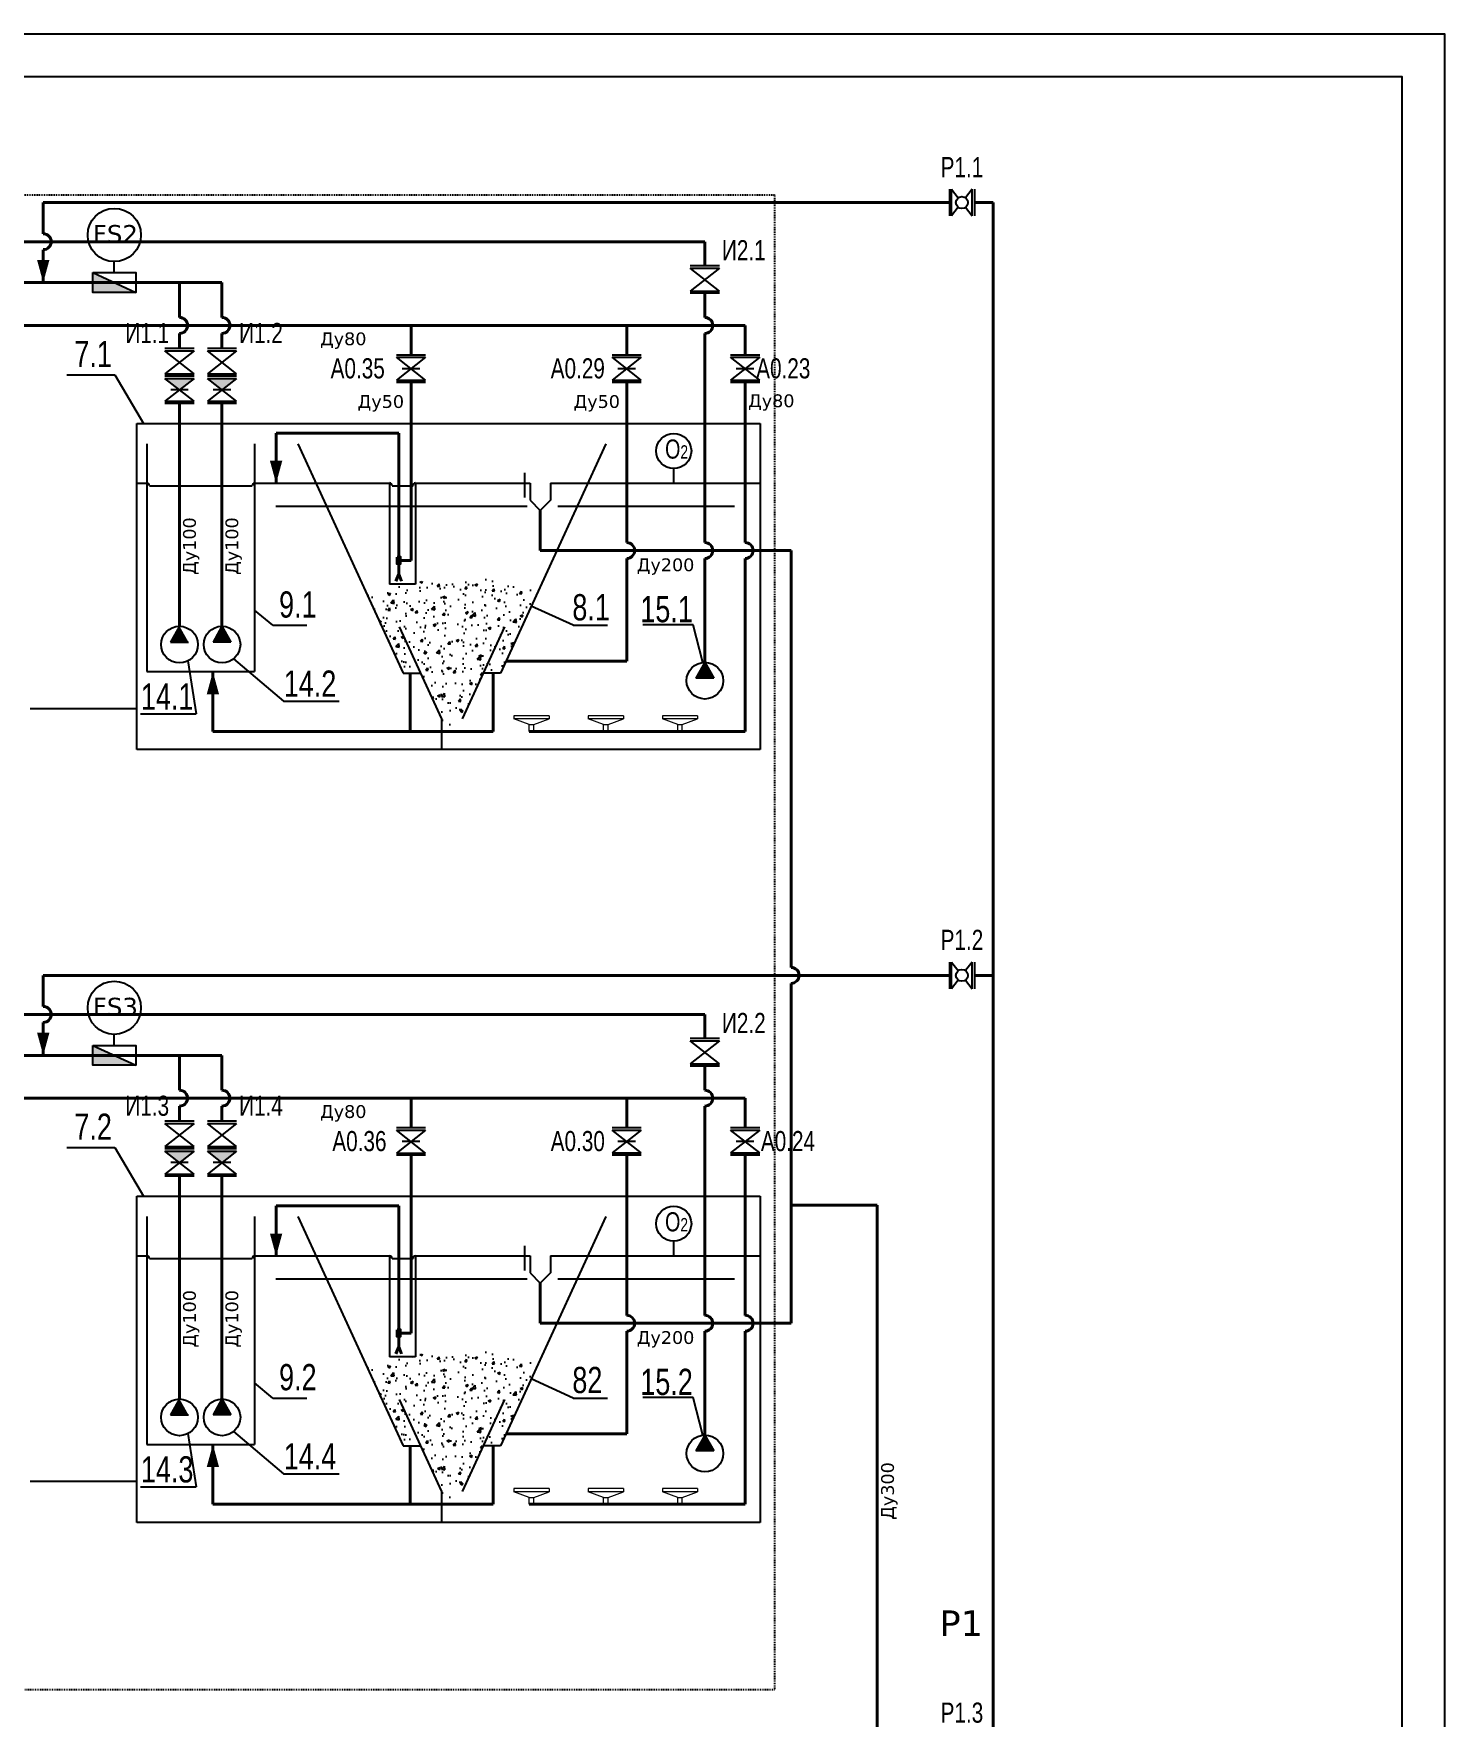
# Model space of a CAD drawing. Extents: x 431547 to 432141, y 118589 to 119430.
# Drawn here: x 431975.7 to 432141.1, y 119232.6 to 119429.9 of the extents above; entities that cross this region are included whole.
import ezdxf

# ---------------------------------------------------------------- set-up
doc = ezdxf.new("R2010")
doc.units = 0
doc.header["$LTSCALE"] = 300
doc.header["$MEASUREMENT"] = 0
for name, pattern in [('ACAD_ISO10W100', [18.5, 12, -3, 0.5, -3]), ('DASHED2', [9.525, 6.35, -3.175]), ('HIDDEN2', [4.7625, 3.175, -1.5875])]:
    doc.linetypes.add(name, pattern=pattern)
for name, color, linetype in [('1', 7, 'CONTINUOUS'), ('Обозначение задвижек', 7, 'CONTINUOUS'), ('Слой1', 7, 'CONTINUOUS')]:
    doc.layers.add(name, color=color, linetype=linetype)
for name, color, linetype, lineweight, true_color in [('А0', 7, 'CONTINUOUS', 40, 0x00befa), ('И1', 7, 'CONTINUOUS', 40, 0xfa8200), ('И2', 7, 'CONTINUOUS', 40, 0xc86400), ('К7', 7, 'CONTINUOUS', 40, 0x0000fa), ('Р1', 7, 'CONTINUOUS', 40, 0xfa00fa)]:
    doc.layers.add(name, color=color, linetype=linetype, lineweight=lineweight, true_color=true_color)
doc.layers.add('воздух', color=140, linetype='CONTINUOUS', lineweight=15)
doc.layers.add('Запорная арматура', color=200, linetype='CONTINUOUS', lineweight=20)
doc.styles.add('MONARCH', font='monarch', dxfattribs={"width": 0.77})

msp = doc.modelspace()

# ---------------------------------------------------------------- hatches: boundary and pattern name
at = {"layer": '1', "ltscale": 0.5}
for points in [[(431982.67, 119401.85), (431982.67, 119399.52), (431987.7, 119399.52)], [(431982.67, 119311.3), (431982.67, 119308.97), (431987.7, 119308.97)]]:
    msp.add_hatch(color=256, dxfattribs=at).paths.add_polyline_path(points)
at = {"layer": '1', "ltscale": 0.4}
h = msp.add_hatch(color=256, dxfattribs=at)
h.dxf.hatch_style = 1
h.paths.add_polyline_path([(431992.84, 119388.12), (431994.55, 119389.46), (431991.13, 119389.46)])
h = msp.add_hatch(color=256, dxfattribs=at)
h.dxf.hatch_style = 1
h.paths.add_polyline_path([(431997.81, 119388.12), (431999.52, 119389.46), (431996.1, 119389.46)])
h = msp.add_hatch(dxfattribs=at)
h.set_pattern_fill('AR-CONC', color=34, scale=0.447867)
h.set_pattern_definition([(50, (429424.4313, 120431.0159), (3.2123723, -0.2810462), [0.3359003, -3.6949035]), (355, (429424.4313, 120431.016), (-0.6214216, 3.368821), [0.2687203, -2.9559228]), (100.45144, (429424.699, 120430.9924), (2.5909508, 3.087775), [0.2854713, -3.1401848]), (46.1842, (429424.4313, 120431.9116), (4.7798227, -0.7413064), [0.5038505, -5.542355]), (96.63564, (429424.8296, 120431.85), (4.186043, 4.362757), [0.428207, -4.71028]), (351.18416, (429424.4313, 120431.9116), (4.186043, 4.362757), [0.40308, -4.433884]), (21, (429424.8792, 120431.6877), (2.6733503, -1.8031975), [0.3359003, -3.6949035]), (326, (429424.8792, 120431.6877), (1.0897293, 3.2477084), [0.2687203, -2.9559228]), (71.45144, (429425.102, 120431.5374), (3.7630795, 1.444511), [0.2854713, -3.1401848]), (37.5, (429424.4313, 120431.0159), (0.05446, 1.49092202), [0, -2.9200934, 0, -3.0007095, 0, -2.9671195]), (7.5, (429424.4313, 120431.0159), (1.1782019, 1.7664403), [0, -1.7108523, 0, -2.8529134, 0, -1.1308644]), (327.5, (429423.4326, 120431.0159), (2.390815, -0.10101585), [0, -1.1196677, 0, -3.4933633, 0, -4.6354244]), (317.5, (429422.9847, 120431.0159), (2.611899, 0.4483373), [0, -1.455568, 0, -2.3199515, 0, -3.2918231])])
edge = h.paths.add_edge_path()
edge.add_spline(control_points=[(432024.76, 119366.51), (432024.47, 119366.48), (432023.23, 119366.29), (432019.64, 119365.07), (432016.47, 119365.06), (432014.4, 119365.05)], knot_values=[0, 0, 0, 0, 80.804269, 342.164733, 830.449842, 830.449842, 830.449842, 830.449842], degree=3, periodic=0)
edge.add_line((432014.4, 119365.05), (432019.06, 119354.92))
edge.add_line((432019.06, 119354.92), (432021.09, 119354.92))
edge.add_line((432021.09, 119354.92), (432020.89, 119355.35))
edge.add_line((432020.89, 119355.35), (432024.76, 119356.97))
edge.add_line((432024.76, 119356.97), (432024.76, 119366.51))
edge = h.paths.add_edge_path()
edge.add_spline(control_points=[(432034.87, 119364.53), (432033.74, 119364.75), (432028.14, 119366.31), (432025.84, 119366.61), (432024.76, 119366.51)], knot_values=[830.449842, 830.449842, 830.449842, 830.449842, 1167.258754, 1468.321581, 1468.321581, 1468.321581, 1468.321581], degree=3, periodic=0)
edge.add_line((432024.76, 119366.51), (432024.76, 119356.97))
edge.add_line((432024.76, 119356.97), (432028.62, 119355.35))
edge.add_line((432028.62, 119355.35), (432028.42, 119354.92))
edge.add_line((432028.42, 119354.92), (432030.46, 119354.92))
edge.add_line((432030.46, 119354.92), (432034.87, 119364.53))
h.paths.add_polyline_path([(432028.62, 119355.35), (432024.76, 119356.97), (432020.89, 119355.35), (432021.09, 119354.92), (432024.2, 119348.15), (432025.31, 119348.15)])
at = {"layer": '1', "ltscale": 0.3}
h = msp.add_hatch(color=1, dxfattribs=at)
h.dxf.hatch_style = 1
h.paths.add_polyline_path([(431992.84, 119360.42), (431991.78, 119358.57), (431993.88, 119358.57)])
h = msp.add_hatch(color=1, dxfattribs=at)
h.dxf.hatch_style = 1
h.paths.add_polyline_path([(431997.81, 119360.42), (431998.86, 119358.57), (431996.77, 119358.57)])
h = msp.add_hatch(color=1, dxfattribs=at)
h.dxf.hatch_style = 1
h.paths.add_polyline_path([(432054.42, 119356.19), (432055.47, 119354.33), (432053.38, 119354.33)])
at = {"layer": '1', "ltscale": 0.4}
h = msp.add_hatch(color=256, dxfattribs=at)
h.dxf.hatch_style = 1
h.paths.add_polyline_path([(431992.84, 119297.57), (431994.55, 119298.91), (431991.13, 119298.91)])
h = msp.add_hatch(color=256, dxfattribs=at)
h.dxf.hatch_style = 1
h.paths.add_polyline_path([(431997.81, 119297.57), (431999.52, 119298.91), (431996.1, 119298.91)])
h = msp.add_hatch(dxfattribs=at)
h.set_pattern_fill('AR-CONC', color=34, scale=0.447867)
h.set_pattern_definition([(50, (429424.4313, 120340.4664), (3.2123723, -0.2810462), [0.3359003, -3.6949035]), (355, (429424.4313, 120340.4664), (-0.6214216, 3.368821), [0.2687203, -2.9559228]), (100.45144, (429424.699, 120340.443), (2.5909508, 3.087775), [0.2854713, -3.1401848]), (46.1842, (429424.4313, 120341.362), (4.7798227, -0.7413064), [0.5038505, -5.542355]), (96.63564, (429424.8296, 120341.3004), (4.186043, 4.362757), [0.428207, -4.71028]), (351.18416, (429424.4313, 120341.362), (4.186043, 4.362757), [0.40308, -4.433884]), (21, (429424.8792, 120341.1382), (2.6733503, -1.8031975), [0.3359003, -3.6949035]), (326, (429424.8792, 120341.1382), (1.0897293, 3.2477084), [0.2687203, -2.9559228]), (71.45144, (429425.102, 120340.988), (3.7630795, 1.444511), [0.2854713, -3.1401848]), (37.5, (429424.4313, 120340.4664), (0.05446, 1.49092202), [0, -2.9200934, 0, -3.0007095, 0, -2.9671195]), (7.5, (429424.4313, 120340.4664), (1.1782019, 1.7664403), [0, -1.7108523, 0, -2.8529134, 0, -1.1308644]), (327.5, (429423.4326, 120340.4664), (2.390815, -0.10101585), [0, -1.1196677, 0, -3.4933633, 0, -4.6354244]), (317.5, (429422.9847, 120340.4664), (2.611899, 0.4483373), [0, -1.455568, 0, -2.3199515, 0, -3.2918231])])
edge = h.paths.add_edge_path()
edge.add_spline(control_points=[(432024.76, 119275.96), (432024.47, 119275.93), (432023.23, 119275.74), (432019.64, 119274.52), (432016.47, 119274.51), (432014.4, 119274.5)], knot_values=[0, 0, 0, 0, 80.804269, 342.164733, 830.449842, 830.449842, 830.449842, 830.449842], degree=3, periodic=0)
edge.add_line((432014.4, 119274.5), (432019.06, 119264.37))
edge.add_line((432019.06, 119264.37), (432021.09, 119264.37))
edge.add_line((432021.09, 119264.37), (432020.89, 119264.8))
edge.add_line((432020.89, 119264.8), (432024.76, 119266.42))
edge.add_line((432024.76, 119266.42), (432024.76, 119275.96))
edge = h.paths.add_edge_path()
edge.add_spline(control_points=[(432034.87, 119273.98), (432033.74, 119274.2), (432028.14, 119275.76), (432025.84, 119276.06), (432024.76, 119275.96)], knot_values=[830.449842, 830.449842, 830.449842, 830.449842, 1167.258754, 1468.321581, 1468.321581, 1468.321581, 1468.321581], degree=3, periodic=0)
edge.add_line((432024.76, 119275.96), (432024.76, 119266.42))
edge.add_line((432024.76, 119266.42), (432028.62, 119264.8))
edge.add_line((432028.62, 119264.8), (432028.42, 119264.37))
edge.add_line((432028.42, 119264.37), (432030.46, 119264.37))
edge.add_line((432030.46, 119264.37), (432034.87, 119273.98))
h.paths.add_polyline_path([(432028.62, 119264.8), (432024.76, 119266.42), (432020.89, 119264.8), (432021.09, 119264.37), (432024.2, 119257.6), (432025.31, 119257.6)])
at = {"layer": '1', "ltscale": 0.3}
h = msp.add_hatch(color=1, dxfattribs=at)
h.dxf.hatch_style = 1
h.paths.add_polyline_path([(431992.84, 119269.88), (431991.78, 119268.02), (431993.88, 119268.02)])
h = msp.add_hatch(color=1, dxfattribs=at)
h.dxf.hatch_style = 1
h.paths.add_polyline_path([(431997.81, 119269.88), (431998.86, 119268.02), (431996.77, 119268.02)])
h = msp.add_hatch(color=1, dxfattribs=at)
h.dxf.hatch_style = 1
h.paths.add_polyline_path([(432054.42, 119265.64), (432055.47, 119263.78), (432053.38, 119263.78)])

# ---------------------------------------------------------------- linework, layer by layer
at = {"layer": '1'}
for p, q in [((432083.09, 119411.62), (432083.09, 119408.5)), ((432083.34, 119408.5), (432083.34, 119411.62)), ((432083.34, 119411.62), (432084.13, 119410.61)), ((432085.78, 119411.62), (432084.99, 119410.61)), ((432085.78, 119408.5), (432085.78, 119411.62)), ((432086.02, 119411.62), (432086.02, 119408.5)), ((432084.13, 119409.51), (432083.34, 119408.5)), ((432084.99, 119409.51), (432085.78, 119408.5)), ((432056.13, 119402.65), (432052.71, 119402.65)), ((432052.71, 119402.38), (432056.13, 119402.38)), ((432056.13, 119402.38), (432052.71, 119399.7)), ((432056.13, 119399.7), (432052.71, 119402.38)), ((432052.71, 119399.7), (432056.13, 119399.7)), ((432056.13, 119399.43), (432052.71, 119399.43)), ((431994.55, 119392.95), (431991.13, 119392.95)), ((431999.52, 119392.95), (431996.1, 119392.95)), ((431991.13, 119392.69), (431994.55, 119392.69)), ((431994.55, 119392.69), (431991.13, 119390)), ((431994.55, 119390), (431991.13, 119392.69)), ((431996.1, 119392.69), (431999.52, 119392.69)), ((431999.52, 119392.69), (431996.1, 119390)), ((431999.52, 119390), (431996.1, 119392.69)), ((432021.69, 119392.2), (432018.27, 119392.2)), ((432018.27, 119391.93), (432021.69, 119391.93)), ((432021.69, 119391.93), (432018.27, 119389.24)), ((432021.69, 119389.24), (432018.27, 119391.93)), ((432046.97, 119392.2), (432043.55, 119392.2)), ((432043.55, 119391.93), (432046.97, 119391.93)), ((432046.97, 119391.93), (432043.55, 119389.25)), ((432046.97, 119389.25), (432043.55, 119391.93)), ((432060.85, 119392.2), (432057.42, 119392.2)), ((432057.42, 119391.93), (432060.85, 119391.93)), ((432060.85, 119391.93), (432057.42, 119389.25)), ((432060.85, 119389.25), (432057.42, 119391.93)), ((431991.13, 119390), (431994.55, 119390)), ((431994.55, 119389.73), (431991.13, 119389.73)), ((431991.13, 119389.46), (431994.55, 119389.46)), ((431994.55, 119389.46), (431991.13, 119386.78)), ((431994.55, 119386.78), (431991.13, 119389.46)), ((431996.1, 119390), (431999.52, 119390)), ((431999.52, 119389.73), (431996.1, 119389.73)), ((431996.1, 119389.46), (431999.52, 119389.46)), ((431999.52, 119389.46), (431996.1, 119386.78)), ((431999.52, 119386.78), (431996.1, 119389.46)), ((432018.27, 119389.24), (432021.69, 119389.24)), ((432021.69, 119388.98), (432018.27, 119388.98)), ((432021.01, 119390.59), (432018.94, 119390.59)), ((432021.01, 119390.59), (432018.95, 119390.59)), ((432043.55, 119389.25), (432046.97, 119389.25)), ((432046.97, 119388.98), (432043.55, 119388.98)), ((432046.29, 119390.59), (432044.22, 119390.59)), ((432046.29, 119390.59), (432044.23, 119390.59)), ((432057.42, 119389.25), (432060.85, 119389.25)), ((432060.85, 119388.98), (432057.42, 119388.98)), ((432060.16, 119390.59), (432058.1, 119390.59)), ((432060.16, 119390.59), (432058.11, 119390.59)), ((431993.87, 119388.12), (431991.8, 119388.12)), ((431993.87, 119388.12), (431991.81, 119388.12)), ((431998.84, 119388.12), (431996.77, 119388.12)), ((431998.84, 119388.12), (431996.78, 119388.12)), ((431991.13, 119386.78), (431994.55, 119386.78)), ((431994.55, 119386.51), (431991.13, 119386.51)), ((431996.1, 119386.78), (431999.52, 119386.78)), ((431999.52, 119386.51), (431996.1, 119386.51)), ((432083.09, 119321.07), (432083.09, 119317.95)), ((432083.34, 119317.95), (432083.34, 119321.07)), ((432083.34, 119321.07), (432084.13, 119320.06)), ((432085.78, 119321.07), (432084.99, 119320.06)), ((432085.78, 119317.95), (432085.78, 119321.07)), ((432086.02, 119321.07), (432086.02, 119317.95)), ((432084.13, 119318.96), (432083.34, 119317.95)), ((432084.99, 119318.96), (432085.78, 119317.95)), ((432056.13, 119312.1), (432052.71, 119312.1)), ((432052.71, 119311.83), (432056.13, 119311.83)), ((432056.13, 119311.83), (432052.71, 119309.15)), ((432056.13, 119309.15), (432052.71, 119311.83)), ((432052.71, 119309.15), (432056.13, 119309.15)), ((432056.13, 119308.88), (432052.71, 119308.88)), ((431994.55, 119302.41), (431991.13, 119302.41)), ((431991.13, 119302.14), (431994.55, 119302.14)), ((431994.55, 119302.14), (431991.13, 119299.45)), ((431994.55, 119299.45), (431991.13, 119302.14)), ((431999.52, 119302.41), (431996.1, 119302.41)), ((431996.1, 119302.14), (431999.52, 119302.14)), ((431999.52, 119302.14), (431996.1, 119299.45)), ((431999.52, 119299.45), (431996.1, 119302.14)), ((432021.69, 119301.65), (432018.27, 119301.65)), ((432018.27, 119301.38), (432021.69, 119301.38)), ((432021.69, 119301.38), (432018.27, 119298.69)), ((432021.69, 119298.69), (432018.27, 119301.38)), ((432021.01, 119300.04), (432018.94, 119300.04)), ((432021.01, 119300.04), (432018.95, 119300.04)), ((432046.97, 119301.65), (432043.55, 119301.65)), ((432043.55, 119301.38), (432046.97, 119301.38)), ((432046.97, 119301.38), (432043.55, 119298.7)), ((432046.97, 119298.7), (432043.55, 119301.38)), ((432046.29, 119300.04), (432044.22, 119300.04)), ((432046.29, 119300.04), (432044.23, 119300.04)), ((432060.85, 119301.65), (432057.42, 119301.65)), ((432057.42, 119301.38), (432060.85, 119301.38)), ((432060.85, 119301.38), (432057.42, 119298.7)), ((432060.85, 119298.7), (432057.42, 119301.38)), ((432060.16, 119300.04), (432058.1, 119300.04)), ((432060.16, 119300.04), (432058.11, 119300.04)), ((431991.13, 119299.45), (431994.55, 119299.45)), ((431994.55, 119299.18), (431991.13, 119299.18)), ((431991.13, 119298.91), (431994.55, 119298.91)), ((431994.55, 119298.91), (431991.13, 119296.23)), ((431994.55, 119296.23), (431991.13, 119298.91)), ((431996.1, 119299.45), (431999.52, 119299.45)), ((431999.52, 119299.18), (431996.1, 119299.18)), ((431996.1, 119298.91), (431999.52, 119298.91)), ((431999.52, 119298.91), (431996.1, 119296.23)), ((431999.52, 119296.23), (431996.1, 119298.91)), ((432018.27, 119298.69), (432021.69, 119298.69)), ((432021.69, 119298.43), (432018.27, 119298.43)), ((432043.55, 119298.7), (432046.97, 119298.7)), ((432046.97, 119298.43), (432043.55, 119298.43)), ((432057.42, 119298.7), (432060.85, 119298.7)), ((432060.85, 119298.43), (432057.42, 119298.43)), ((431991.13, 119296.23), (431994.55, 119296.23)), ((431993.87, 119297.57), (431991.8, 119297.57)), ((431993.87, 119297.57), (431991.81, 119297.57)), ((431996.1, 119296.23), (431999.52, 119296.23)), ((431998.84, 119297.57), (431996.77, 119297.57)), ((431998.84, 119297.57), (431996.78, 119297.57)), ((431994.55, 119295.96), (431991.13, 119295.96)), ((431999.52, 119295.96), (431996.1, 119295.96))]:
    msp.add_line(p, q, dxfattribs=at)
at = {"layer": '1', "ltscale": 10}
for p, q in [((431985.19, 119401.85), (431985.19, 119403.14)), ((431985.19, 119311.3), (431985.19, 119312.59))]:
    msp.add_line(p, q, dxfattribs=at)
at = {"layer": '1', "ltscale": 0.5}
for p, q in [((431982.67, 119401.85), (431987.7, 119399.52)), ((431982.67, 119311.3), (431987.7, 119308.97))]:
    msp.add_line(p, q, dxfattribs=at)
at = {"layer": '1', "color": 1, "ltscale": 0.4}
for p, q in [((431979.61, 119389.89), (431985.27, 119389.89)), ((431985.27, 119389.89), (431988.61, 119384.17)), ((431987.83, 119345.96), (431987.83, 119384.17)), ((431987.83, 119384.17), (432060.9, 119384.17)), ((432060.9, 119384.17), (432060.9, 119345.96)), ((431989, 119381.8), (431989, 119355.1)), ((432001.64, 119381.8), (432001.64, 119355.1)), ((432006.71, 119381.79), (432019.06, 119354.92)), ((432042.8, 119381.79), (432030.46, 119354.92)), ((432017.45, 119377.2), (432017.45, 119365.35)), ((432020.51, 119377.2), (432020.51, 119365.35)), ((432033.29, 119378.38), (432033.29, 119375.49)), ((432033.94, 119377.2), (432033.94, 119375.21)), ((432036.31, 119377.2), (432036.31, 119375.21)), ((432033.94, 119375.21), (432035.12, 119373.98)), ((432036.31, 119375.21), (432035.12, 119373.98)), ((432020.51, 119365.35), (432017.45, 119365.35)), ((432003.76, 119360.53), (432001.64, 119362.32)), ((432038.99, 119360.53), (432034.07, 119362.79)), ((432003.76, 119360.53), (432007.77, 119360.53)), ((432018.59, 119360.36), (432023.54, 119349.58)), ((432030.92, 119360.36), (432025.97, 119349.58)), ((432038.99, 119360.53), (432043, 119360.53)), ((432053.04, 119360.59), (432047.16, 119360.59)), ((432054.2, 119356.18), (432053.04, 119360.59)), ((431993.82, 119356.37), (431994.79, 119350.14)), ((431999.17, 119356.6), (432005.01, 119351.65)), ((431989, 119355.1), (432001.64, 119355.1)), ((432005.01, 119351.65), (432011.55, 119351.65)), ((431988.25, 119350.14), (431994.79, 119350.14)), ((432023.54, 119349.58), (432023.54, 119345.96)), ((432060.9, 119345.96), (431987.83, 119345.96)), ((431979.61, 119299.34), (431985.27, 119299.34)), ((431985.27, 119299.34), (431988.61, 119293.62)), ((431987.83, 119255.41), (431987.83, 119293.62)), ((431987.83, 119293.62), (432060.9, 119293.62)), ((432060.9, 119293.62), (432060.9, 119255.41)), ((431989, 119291.25), (431989, 119264.55)), ((432001.64, 119291.25), (432001.64, 119264.55)), ((432006.71, 119291.25), (432019.06, 119264.37)), ((432042.8, 119291.25), (432030.46, 119264.37)), ((432017.45, 119286.65), (432017.45, 119274.8)), ((432020.51, 119286.65), (432020.51, 119274.8)), ((432033.29, 119287.83), (432033.29, 119284.94)), ((432033.94, 119286.65), (432033.94, 119284.66)), ((432036.31, 119286.65), (432036.31, 119284.66)), ((432033.94, 119284.66), (432035.12, 119283.43)), ((432036.31, 119284.66), (432035.12, 119283.43)), ((432020.51, 119274.8), (432017.45, 119274.8)), ((432003.76, 119269.98), (432001.64, 119271.77)), ((432038.99, 119269.98), (432034.07, 119272.24)), ((432003.76, 119269.98), (432007.77, 119269.98)), ((432018.59, 119269.81), (432023.54, 119259.03)), ((432030.92, 119269.81), (432025.97, 119259.03)), ((432038.99, 119269.98), (432043, 119269.98)), ((432053.04, 119270.04), (432047.16, 119270.04)), ((432054.2, 119265.63), (432053.04, 119270.04)), ((431989, 119264.55), (432001.64, 119264.55)), ((431993.82, 119265.82), (431994.79, 119259.59)), ((431999.17, 119266.05), (432005.01, 119261.1)), ((432005.01, 119261.1), (432011.55, 119261.1)), ((431988.25, 119259.59), (431994.79, 119259.59)), ((432023.54, 119259.03), (432023.54, 119255.41)), ((432060.9, 119255.41), (431987.83, 119255.41))]:
    msp.add_line(p, q, dxfattribs=at)
at = {"layer": '1', "color": 4, "ltscale": 0.4}
for p, q in [((431987.83, 119377.2), (431989, 119377.2)), ((432001.64, 119377.2), (432017.45, 119377.2)), ((432020.51, 119377.2), (432033.94, 119377.2)), ((432036.31, 119377.2), (432060.9, 119377.2)), ((431989.3, 119376.89), (432001.35, 119376.89)), ((432017.75, 119376.89), (432020.21, 119376.89)), ((431987.83, 119286.65), (431989, 119286.65)), ((431989.3, 119286.34), (432001.35, 119286.34)), ((432001.64, 119286.65), (432017.45, 119286.65)), ((432017.75, 119286.34), (432020.21, 119286.34)), ((432020.51, 119286.65), (432033.94, 119286.65)), ((432036.31, 119286.65), (432060.9, 119286.65))]:
    msp.add_line(p, q, dxfattribs=at)
at = {"layer": '1', "color": 4, "linetype": 'HIDDEN2', "ltscale": 0.25}
for p, q in [((432004.12, 119374.49), (432033.58, 119374.5)), ((432037.19, 119374.5), (432057.91, 119374.5)), ((432004.12, 119283.95), (432033.58, 119283.95)), ((432037.19, 119283.95), (432057.91, 119283.95))]:
    msp.add_line(p, q, dxfattribs=at)
at = {"layer": '1', "color": 1}
for p, q in [((431992.84, 119360.42), (431991.78, 119358.57)), ((431997.81, 119360.42), (431996.77, 119358.57)), ((431997.81, 119360.42), (431998.86, 119358.57)), ((432054.42, 119356.19), (432053.38, 119354.33)), ((432054.42, 119356.19), (432055.47, 119354.33)), ((431992.84, 119269.88), (431991.78, 119268.02)), ((431997.81, 119269.88), (431996.77, 119268.02)), ((431997.81, 119269.88), (431998.86, 119268.02)), ((432054.42, 119265.64), (432053.38, 119263.78)), ((432054.42, 119265.64), (432055.47, 119263.78))]:
    msp.add_line(p, q, dxfattribs=at)
at = {"layer": '1', "color": 1, "ltscale": 0.3}
for p, q in [((431991.78, 119358.57), (431993.88, 119358.57)), ((431998.86, 119358.57), (431996.77, 119358.57)), ((432055.47, 119354.33), (432053.38, 119354.33)), ((431991.78, 119268.02), (431993.88, 119268.02)), ((431998.86, 119268.02), (431996.77, 119268.02)), ((432055.47, 119263.78), (432053.38, 119263.78))]:
    msp.add_line(p, q, dxfattribs=at)
at = {"layer": '1', "color": 124, "ltscale": 0.4}
for p, q in [((432019.06, 119354.92), (432021.09, 119354.92)), ((432030.46, 119354.92), (432028.42, 119354.92)), ((432019.06, 119264.37), (432021.09, 119264.37)), ((432030.46, 119264.37), (432028.42, 119264.37))]:
    msp.add_line(p, q, dxfattribs=at)
at = {"layer": '1', "color": 22, "ltscale": 0.4}
for p, q in [((431975.34, 119350.79), (431987.83, 119350.79)), ((431975.34, 119260.24), (431987.83, 119260.24))]:
    msp.add_line(p, q, dxfattribs=at)
at = {"layer": '1', "ltscale": 0.4}
for points in [[(431547.12, 119429.85), (432141.12, 119429.85), (432141.12, 118588.85), (431547.12, 118588.85)], [(432136.12, 118593.85), (431567.12, 118593.85), (431567.12, 119424.85), (432136.12, 119424.85)]]:
    msp.add_lwpolyline(points, close=True, dxfattribs=at)
at = {"layer": '1', "linetype": 'ACAD_ISO10W100'}
msp.add_lwpolyline([(431803.16, 119410.98), (432062.6, 119410.98), (432062.6, 119235.79), (431803.16, 119235.79)], close=True, dxfattribs=at).dxf.unprotected_set("ltscale", 0)
at = {"layer": '1', "ltscale": 0.5}
for points in [[(431982.67, 119401.85), (431987.7, 119401.85), (431987.7, 119399.52), (431982.67, 119399.52)], [(431982.67, 119311.3), (431987.7, 119311.3), (431987.7, 119308.97), (431982.67, 119308.97)]]:
    msp.add_lwpolyline(points, close=True, dxfattribs=at)
for centre in [(431985.19, 119406.26), (431985.19, 119315.71)]:
    msp.add_circle(centre, 3.12, dxfattribs=at)
at = {"layer": '1', "color": 1}
for centre in [(431992.83, 119358.27), (431997.82, 119358.27), (432054.43, 119354.04), (431992.83, 119267.72), (431997.82, 119267.72), (432054.43, 119263.49)]:
    msp.add_circle(centre, 2.15, dxfattribs=at)
at = {"layer": '1', "color": 4, "ltscale": 0.4}
for centre, start, end in [((431988.94, 119376.85), 6.8212, 79.929), ((432001.71, 119376.85), 100.071, 173.1788), ((432017.39, 119376.85), 6.8212, 79.929), ((432020.57, 119376.85), 100.071, 173.1788), ((431988.94, 119286.3), 6.8212, 79.929), ((432001.71, 119286.3), 100.071, 173.1788), ((432017.39, 119286.3), 6.8212, 79.929), ((432020.57, 119286.3), 100.071, 173.1788)]:
    msp.add_arc(centre, 0.363, start, end, dxfattribs=at)
at = {"layer": 'А0', "ltscale": 0.4}
for p, q in [((431887.21, 119395.67), (432059.14, 119395.67)), ((432019.98, 119392.2), (432019.98, 119395.67)), ((432045.26, 119392.2), (432045.26, 119395.67)), ((432059.14, 119392.2), (432059.14, 119395.67)), ((432019.98, 119368.14), (432019.98, 119388.95)), ((432045.26, 119370.22), (432045.26, 119388.98)), ((432059.14, 119370.22), (432059.14, 119388.98)), ((432018.72, 119368.14), (432019.98, 119368.14)), ((432045.26, 119356.34), (432045.26, 119368.35)), ((432059.14, 119348.08), (432059.14, 119368.35)), ((432031.11, 119356.34), (432045.26, 119356.34)), ((432033.83, 119348.08), (432059.14, 119348.08)), ((431887.21, 119305.12), (432059.14, 119305.12)), ((432019.98, 119301.65), (432019.98, 119305.12)), ((432045.26, 119301.65), (432045.26, 119305.12)), ((432059.14, 119301.65), (432059.14, 119305.12)), ((432019.98, 119277.59), (432019.98, 119298.4)), ((432045.26, 119279.67), (432045.26, 119298.43)), ((432059.14, 119279.67), (432059.14, 119298.43)), ((432018.72, 119277.59), (432019.98, 119277.59)), ((432045.26, 119265.79), (432045.26, 119277.8)), ((432059.14, 119257.53), (432059.14, 119277.8)), ((432031.11, 119265.79), (432045.26, 119265.79)), ((432033.83, 119257.53), (432059.14, 119257.53))]:
    msp.add_line(p, q, dxfattribs=at)
for centre in [(432045.26, 119369.29), (432059.14, 119369.29), (432045.26, 119278.74), (432059.14, 119278.74)]:
    msp.add_arc(centre, 0.935, 270, 90, dxfattribs=at)
at = {"layer": 'воздух', "color": 1, "ltscale": 0.4}
for p, q in [((432036.16, 119349.92), (432032.03, 119349.92)), ((432032.03, 119349.92), (432032.03, 119349.55)), ((432033.83, 119348.89), (432032.03, 119349.55)), ((432036.16, 119349.55), (432032.03, 119349.55)), ((432034.36, 119348.89), (432036.16, 119349.55)), ((432036.16, 119349.92), (432036.16, 119349.55)), ((432044.87, 119349.92), (432040.74, 119349.92)), ((432040.74, 119349.92), (432040.74, 119349.55)), ((432042.55, 119348.89), (432040.74, 119349.55)), ((432044.87, 119349.55), (432040.74, 119349.55)), ((432043.07, 119348.89), (432044.87, 119349.55)), ((432044.87, 119349.92), (432044.87, 119349.55)), ((432053.58, 119349.92), (432049.46, 119349.92)), ((432049.46, 119349.92), (432049.46, 119349.55)), ((432051.26, 119348.89), (432049.46, 119349.55)), ((432053.58, 119349.55), (432049.46, 119349.55)), ((432051.78, 119348.89), (432053.58, 119349.55)), ((432053.58, 119349.92), (432053.58, 119349.55)), ((432033.83, 119348.08), (432033.83, 119348.89)), ((432033.83, 119348.89), (432034.36, 119348.89)), ((432034.36, 119348.08), (432034.36, 119348.89)), ((432042.55, 119348.08), (432042.55, 119348.89)), ((432042.55, 119348.89), (432043.07, 119348.89)), ((432043.07, 119348.08), (432043.07, 119348.89)), ((432051.26, 119348.08), (432051.26, 119348.89)), ((432051.26, 119348.89), (432051.78, 119348.89)), ((432051.78, 119348.08), (432051.78, 119348.89)), ((432036.16, 119259.37), (432032.03, 119259.37)), ((432032.03, 119259.37), (432032.03, 119259)), ((432033.83, 119258.34), (432032.03, 119259)), ((432036.16, 119259), (432032.03, 119259)), ((432034.36, 119258.34), (432036.16, 119259)), ((432036.16, 119259.37), (432036.16, 119259)), ((432044.87, 119259.37), (432040.74, 119259.37)), ((432040.74, 119259.37), (432040.74, 119259)), ((432042.55, 119258.34), (432040.74, 119259)), ((432044.87, 119259), (432040.74, 119259)), ((432043.07, 119258.34), (432044.87, 119259)), ((432044.87, 119259.37), (432044.87, 119259)), ((432053.58, 119259.37), (432049.46, 119259.37)), ((432049.46, 119259.37), (432049.46, 119259)), ((432051.26, 119258.34), (432049.46, 119259)), ((432053.58, 119259), (432049.46, 119259)), ((432051.78, 119258.34), (432053.58, 119259)), ((432053.58, 119259.37), (432053.58, 119259)), ((432033.83, 119257.53), (432033.83, 119258.34)), ((432033.83, 119258.34), (432034.36, 119258.34)), ((432034.36, 119257.53), (432034.36, 119258.34)), ((432042.55, 119257.53), (432042.55, 119258.34)), ((432042.55, 119258.34), (432043.07, 119258.34)), ((432043.07, 119257.53), (432043.07, 119258.34)), ((432051.26, 119257.53), (432051.26, 119258.34)), ((432051.26, 119258.34), (432051.78, 119258.34)), ((432051.78, 119257.53), (432051.78, 119258.34))]:
    msp.add_line(p, q, dxfattribs=at)
at = {"layer": 'И1', "ltscale": 0.4}
for p, q in [((431997.81, 119400.68), (431855.37, 119400.68)), ((431992.84, 119396.6), (431992.84, 119400.68)), ((431997.81, 119396.6), (431997.81, 119400.68)), ((431992.84, 119392.95), (431992.84, 119394.73)), ((431997.81, 119392.95), (431997.81, 119394.73)), ((431992.84, 119360.42), (431992.84, 119386.51)), ((431997.81, 119360.42), (431997.81, 119386.51)), ((432018.53, 119383.04), (432004.16, 119383.04)), ((432004.16, 119383.04), (432004.16, 119377.2)), ((432018.53, 119383.04), (432018.53, 119368.53)), ((432018.53, 119367.77), (432018.53, 119366.52)), ((432018.53, 119366.52), (432018.21, 119365.7)), ((432018.53, 119366.52), (432018.85, 119365.7)), ((431996.75, 119355.1), (431996.75, 119348.09)), ((432019.87, 119354.92), (432019.87, 119348.09)), ((432029.59, 119348.09), (432029.59, 119354.92)), ((431996.75, 119348.09), (432029.59, 119348.09)), ((431997.81, 119310.13), (431855.37, 119310.13)), ((431992.84, 119306.05), (431992.84, 119310.13)), ((431997.81, 119306.05), (431997.81, 119310.13)), ((431992.84, 119302.41), (431992.84, 119304.18)), ((431997.81, 119302.41), (431997.81, 119304.18)), ((431992.84, 119269.88), (431992.84, 119295.96)), ((431997.81, 119269.88), (431997.81, 119295.96)), ((432018.53, 119292.49), (432004.16, 119292.49)), ((432004.16, 119292.49), (432004.16, 119286.65)), ((432018.53, 119292.49), (432018.53, 119277.98)), ((432018.53, 119277.22), (432018.53, 119275.97)), ((432018.53, 119275.97), (432018.21, 119275.15)), ((432018.53, 119275.97), (432018.85, 119275.15)), ((431996.75, 119264.55), (431996.75, 119257.54)), ((432019.87, 119264.37), (432019.87, 119257.54)), ((432029.59, 119257.54), (432029.59, 119264.37)), ((431996.75, 119257.54), (432029.59, 119257.54))]:
    msp.add_line(p, q, dxfattribs=at)
for points in [[(432004.16, 119377.15, 0, 1.45, 0), (432004.16, 119379.81, 0.903, 0.903, 0)], [(431996.75, 119355.1, 0, 1.45, 0), (431996.75, 119352.44, 0.903, 0.903, 0)], [(432004.16, 119286.6, 0, 1.45, 0), (432004.16, 119289.26, 0.903, 0.903, 0)], [(431996.75, 119264.55, 0, 1.45, 0), (431996.75, 119261.89, 0.903, 0.903, 0)]]:
    msp.add_lwpolyline(points, format="xyseb", dxfattribs=at)
for points in [[(432018.34, 119368.53), (432018.72, 119368.53), (432018.72, 119367.77), (432018.34, 119367.77)], [(432018.34, 119277.98), (432018.72, 119277.98), (432018.72, 119277.22), (432018.34, 119277.22)]]:
    msp.add_lwpolyline(points, close=True, dxfattribs=at)
for centre in [(431992.84, 119395.67), (431997.81, 119395.67), (431992.84, 119305.12), (431997.81, 119305.12)]:
    msp.add_arc(centre, 0.935, 270, 90, dxfattribs=at)
at = {"layer": 'И2', "ltscale": 0.4}
for p, q in [((432054.42, 119405.48), (431850.49, 119405.48)), ((432054.42, 119402.65), (432054.42, 119405.48)), ((432054.42, 119396.6), (432054.42, 119399.43)), ((432054.42, 119370.22), (432054.42, 119394.73)), ((432054.42, 119356.19), (432054.42, 119368.35)), ((432054.42, 119314.93), (431850.49, 119314.93)), ((432054.42, 119312.1), (432054.42, 119314.93)), ((432054.42, 119306.05), (432054.42, 119308.88)), ((432054.42, 119279.67), (432054.42, 119304.18)), ((432054.42, 119265.64), (432054.42, 119277.8))]:
    msp.add_line(p, q, dxfattribs=at)
for centre in [(432054.42, 119395.67), (432054.42, 119369.29), (432054.42, 119305.12), (432054.42, 119278.74)]:
    msp.add_arc(centre, 0.935, 270, 90, dxfattribs=at)
at = {"layer": 'К7', "ltscale": 0.4}
for p, q in [((432035.12, 119373.98), (432035.12, 119369.29)), ((432035.12, 119369.29), (432064.54, 119369.29)), ((432064.54, 119369.29), (432064.54, 119320.44)), ((432064.54, 119318.57), (432064.54, 119278.74)), ((432074.63, 119292.6), (432064.54, 119292.6)), ((432074.63, 119229.9), (432074.63, 119292.6)), ((432035.12, 119283.43), (432035.12, 119278.74)), ((432035.12, 119278.74), (432064.54, 119278.74))]:
    msp.add_line(p, q, dxfattribs=at)
msp.add_arc((432064.54, 119319.51), 0.935, 270, 90, dxfattribs=at)
at = {"layer": 'Обозначение задвижек', "color": 120, "ltscale": 0.4}
for p, q in [((432050.78, 119377.2), (432050.78, 119378.9)), ((432050.78, 119286.65), (432050.78, 119288.35))]:
    msp.add_line(p, q, dxfattribs=at)
for centre in [(432050.78, 119380.96), (432050.78, 119290.41)]:
    msp.add_circle(centre, 2.06, dxfattribs=at)
at = {"layer": 'Р1', "ltscale": 0.4}
for p, q in [((432083.09, 119410.06), (431976.86, 119410.06)), ((431976.86, 119410.06), (431976.86, 119406.41)), ((432088.24, 119410.06), (432086.02, 119410.06)), ((432088.24, 119098.57), (432088.24, 119410.06)), ((431976.86, 119404.54), (431976.86, 119400.68)), ((432083.09, 119319.51), (431976.86, 119319.51)), ((431976.86, 119319.51), (431976.86, 119315.86)), ((432088.24, 119319.51), (432086.02, 119319.51)), ((431976.86, 119313.99), (431976.86, 119310.13))]:
    msp.add_line(p, q, dxfattribs=at)
at = {"layer": 'Р1', "ltscale": 0.3}
for points in [[(431976.86, 119400.68, 0, 1.45, 0), (431976.86, 119403.34, 0.903, 0.903, 0)], [(431976.86, 119310.13, 0, 1.45, 0), (431976.86, 119312.79, 0.903, 0.903, 0)]]:
    msp.add_lwpolyline(points, format="xyseb", dxfattribs=at)
at = {"layer": 'Р1', "ltscale": 0.4}
for centre in [(431976.86, 119405.48), (431976.86, 119314.93)]:
    msp.add_arc(centre, 0.935, 270, 90, dxfattribs=at)
at = {"layer": 'Слой1', "ltscale": 0.4}
for centre in [(432084.56, 119410.06), (432084.56, 119319.51)]:
    msp.add_circle(centre, 0.699, dxfattribs=at)

# ---------------------------------------------------------------- texts
at = {"layer": '1', "linetype": 'DASHED2', "ltscale": 15, "char_height": 2.0896, "width": 4.2603, "attachment_point": 1}
for s, insert in [('{\\fVerdana|b0|i0|c204|p34;FS2}', (431982.67, 119407.43)), ('{\\fVerdana|b0|i0|c204|p34;FS3}', (431982.67, 119316.88))]:
    msp.add_mtext(s, dxfattribs=dict(at, insert=insert))
at = {"layer": '1', "color": 1, "ltscale": 0.4, "char_height": 3.071, "attachment_point": 1, "style": 'MONARCH'}
for s, insert in [('7.1', (431980.51, 119393.86)), ('9.1', (432004.51, 119364.5)), ('8.1', (432038.89, 119364.18)), ('15.1', (432046.86, 119363.96)), ('14.2', (432005.06, 119355.23)), ('14.1', (431988.31, 119353.71)), ('7.2', (431980.51, 119303.31)), ('9.2', (432004.51, 119273.96)), ('82', (432038.89, 119273.63)), ('15.2', (432046.86, 119273.41)), ('14.4', (432005.06, 119264.68)), ('14.3', (431988.31, 119263.16))]:
    msp.add_mtext_dynamic_manual_height_columns(s, width=7.4517, gutter_width=16, heights=[0], dxfattribs=dict(at, insert=insert))
at = {"layer": 'А0', "ltscale": 0.4, "char_height": 1.5, "width": 4.87, "attachment_point": 3}
for s, insert in [('{\\fVerdana|b0|i0|c204|p34;Ду\\fVerdana|b0|i0|c0|p34;80}', (432014.75, 119394.85)), ('{\\fVerdana|b0|i0|c204|p34;Ду5\\fVerdana|b0|i0|c0|p34;0}', (432019.16, 119387.5)), ('{\\fVerdana|b0|i0|c204|p34;Ду5\\fVerdana|b0|i0|c0|p34;0}', (432044.47, 119387.5)), ('{\\fVerdana|b0|i0|c204|p34;Ду\\fVerdana|b0|i0|c0|p34;80}', (432064.93, 119387.59)), ('{\\fVerdana|b0|i0|c204|p34;Ду\\fVerdana|b0|i0|c0|p34;80}', (432014.75, 119304.3))]:
    msp.add_mtext(s, dxfattribs=dict(at, insert=insert))
at = {"layer": 'Запорная арматура', "ltscale": 0.4, "char_height": 2.361, "attachment_point": 1, "style": 'MONARCH'}
for s, insert in [('Р1.1', (432082.06, 119415.4)), ('И2.1', (432056.43, 119405.66)), ('И1.1', (431986.49, 119395.96)), ('И1.2', (431999.82, 119395.96)), ('А0.35', (432010.55, 119391.82)), ('А0.29', (432036.35, 119391.82)), ('А0.23', (432060.44, 119391.82)), ('Р1.2', (432082.06, 119324.85)), ('И2.2', (432056.43, 119315.11)), ('И1.3', (431986.49, 119305.41)), ('И1.4', (431999.82, 119305.41)), ('А0.36', (432010.75, 119301.27)), ('А0.30', (432036.35, 119301.27)), ('А0.24', (432060.99, 119301.27)), ('Р1.3', (432082.06, 119234.3))]:
    msp.add_mtext_dynamic_manual_height_columns(s, width=5.7267, gutter_width=885.28, heights=[0], dxfattribs=dict(at, insert=insert))
at = {"layer": 'И1', "ltscale": 15, "char_height": 1.5, "width": 6.0875, "attachment_point": 1, "rotation": 90}
for insert in [(431993.25, 119366.43), (431998.22, 119366.43), (431993.25, 119275.88), (431998.22, 119275.88)]:
    msp.add_mtext('{\\fVerdana|b0|i0|c204|p34;Ду100}', dxfattribs=dict(at, insert=insert))
at = {"layer": 'К7', "ltscale": 0.4, "char_height": 1.5, "width": 6.0875, "attachment_point": 1}
for insert in [(432046.44, 119368.37), (432046.44, 119277.82)]:
    msp.add_mtext('{\\fVerdana|b0|i0|c204|p34;Ду200}', dxfattribs=dict(at, insert=insert))
at = {"layer": 'К7', "ltscale": 0.4, "insert": (432075.09, 119255.71), "char_height": 1.5, "width": 6.0875, "attachment_point": 1, "rotation": 90}
msp.add_mtext('{\\fVerdana|b0|i0|c204|p34;Ду300}', dxfattribs=at)
at = {"layer": 'Обозначение задвижек', "color": 120, "ltscale": 0.4, "char_height": 2.2393, "attachment_point": 1, "style": 'MONARCH'}
for insert in [(432049.76, 119382.3), (432049.76, 119291.75)]:
    msp.add_mtext_dynamic_manual_height_columns('О{\\H0.7x;2}', width=5.8654, gutter_width=16, heights=[0], dxfattribs=dict(at, insert=insert))
at = {"layer": 'Р1', "ltscale": 15, "insert": (432087.02, 119245.09), "char_height": 2.9858, "width": 6.0875, "attachment_point": 3}
msp.add_mtext('{\\fVerdana|b0|i0|c204|p34;Р1}', dxfattribs=at)

doc.saveas('drawing.dxf')
